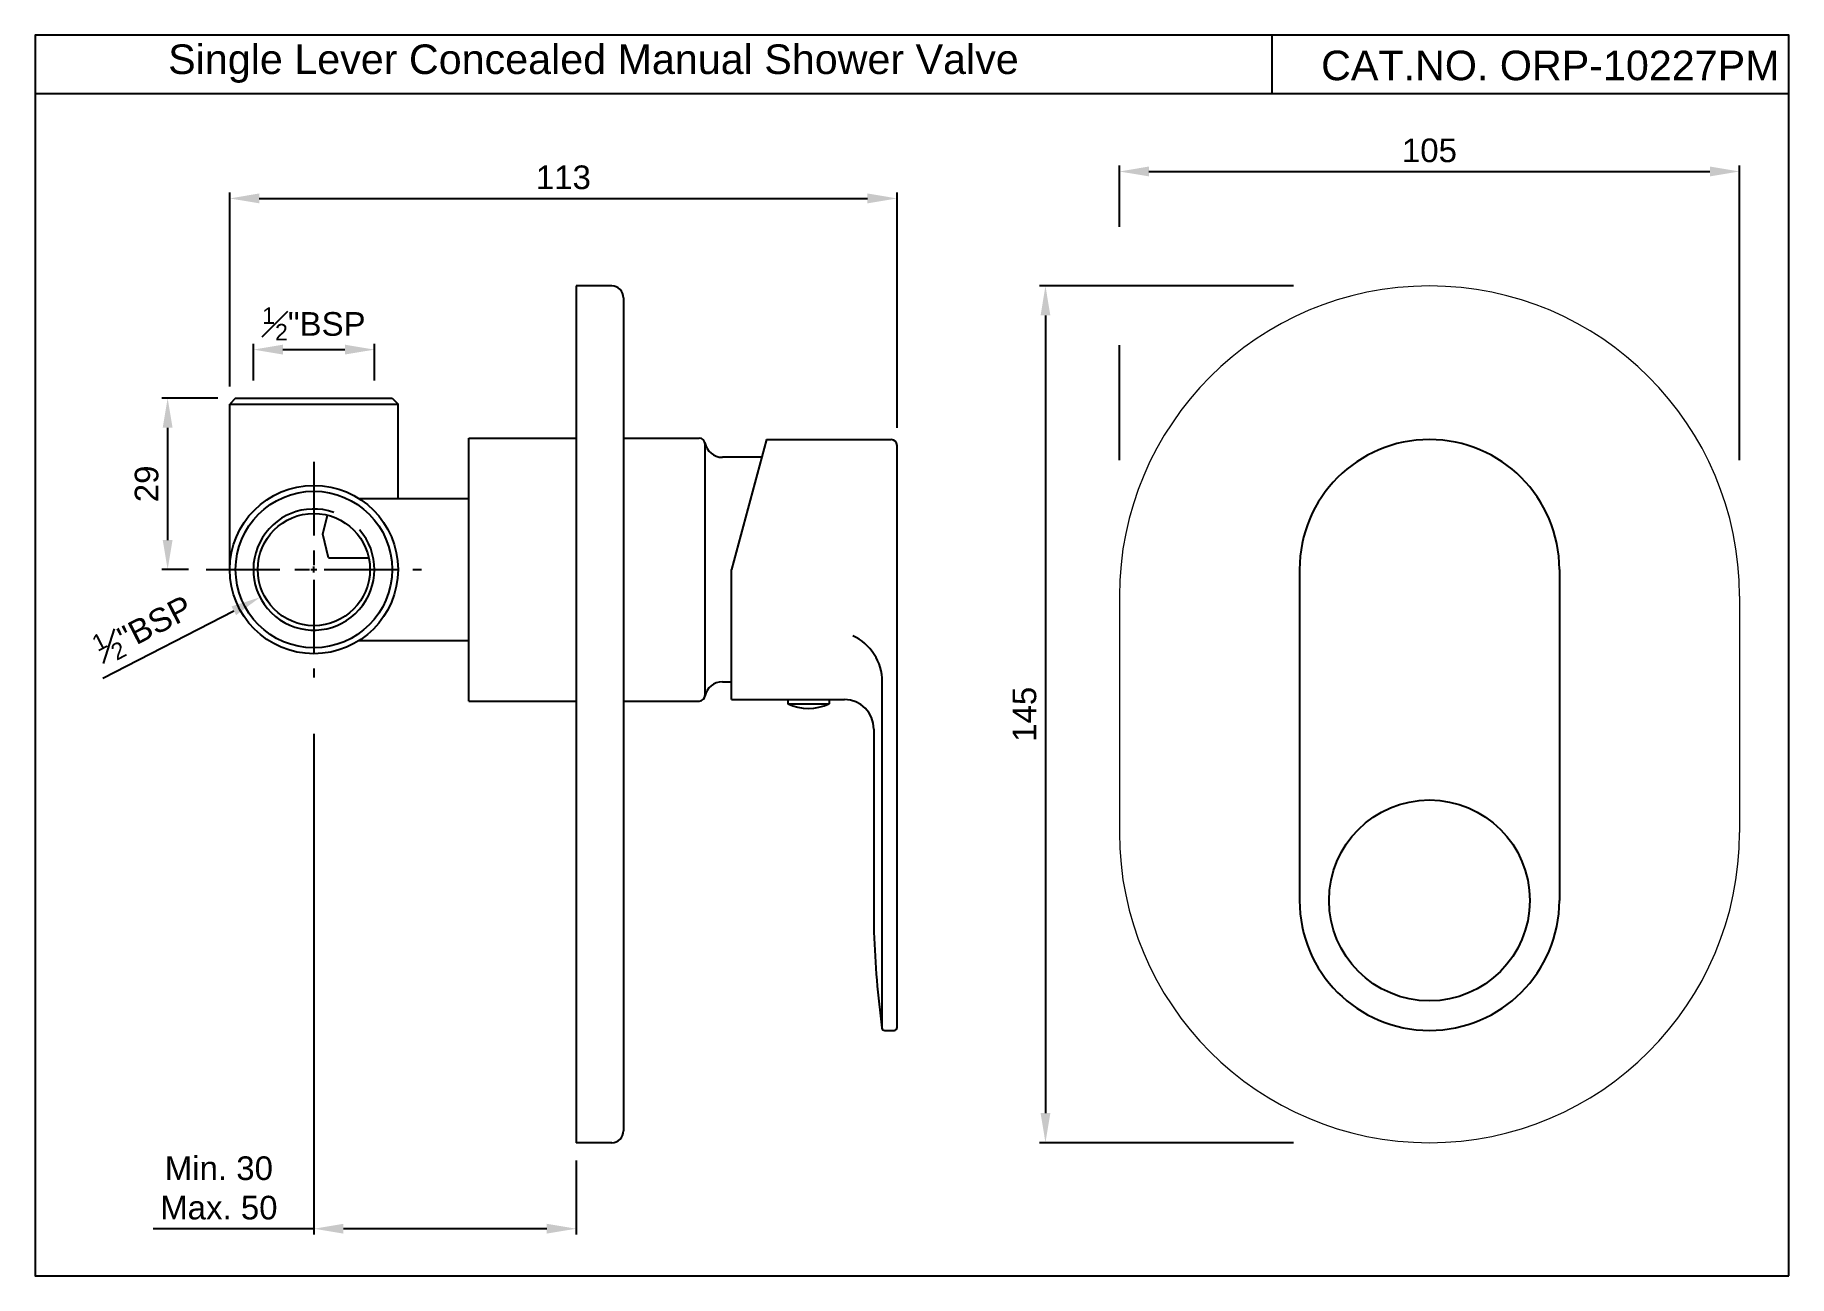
# Model space of a CAD drawing. Header units: inches. Extents: x 530 to 827, y 402 to 612.
import ezdxf

# ---------------------------------------------------------------- set-up
doc = ezdxf.new("R2010")
doc.units = ezdxf.units.IN
doc.header["$MEASUREMENT"] = 0
doc.linetypes.add('CENTER', pattern=[2, 1.25, -0.25, 0.25, -0.25])
doc.styles.get("Standard").update_dxf_attribs({"font": 'arial.ttf'})
doc.dimstyles.new('VIKAS', dxfattribs={"dimtxt": 3, "dimasz": 3, "dimexe": 1, "dimexo": 1, "dimgap": 1, "dimtad": 3, "dimdec": 1, "dimzin": 0, "dimdsep": 46, "dimtxsty": 'Standard', "dimcen": 0.5, "dimadec": 0, "dimazin": 0, "dimtfac": 1, "dimtdec": 1, "dimtofl": 0, "dimtmove": 0, "dimatfit": 3, "dimfxl": 1, "dimtolj": 1, "dimtzin": 0, "dimarcsym": 0})

# ---------------------------------------------------------------- blocks, each defined once
blk = doc.blocks.new('*D9')
at = {"color": 0, "lineweight": -2, "transparency": 16777216}
for p, q in [((567.13, 553.1), (567.13, 559.32)), ((587.63, 553.1), (587.63, 559.32)), ((572.13, 558.32), (582.63, 558.32))]:
    blk.add_line(p, q, dxfattribs=at)
at = {"color": 0, "transparency": 16777216}
for points in [[(572.13, 559.16), (572.13, 557.49), (567.13, 558.32)], [(582.63, 559.16), (582.63, 557.49), (587.63, 558.32)]]:
    blk.add_solid(points, dxfattribs=at)
at = {"layer": 'Defpoints', "color": 0, "transparency": 16777216}
for p in [(587.63, 558.32), (567.13, 550.1), (587.63, 550.1)]:
    blk.add_point(p, dxfattribs=at)
at = {"color": 0, "transparency": 16777216, "insert": (577.38, 562.67), "char_height": 4, "attachment_point": 5}
blk.add_mtext('\\A1;{\\H0.7x;\\S1#2;}"BSP', dxfattribs=at)
blk = doc.blocks.new('*D13')
at = {"color": 0, "lineweight": -2, "transparency": 16777216}
for p, q in [((561.13, 550.1), (551.62, 550.1)), ((552.62, 545.1), (552.62, 526.1)), ((556.13, 521.1), (551.62, 521.1))]:
    blk.add_line(p, q, dxfattribs=at)
at = {"color": 0, "transparency": 16777216}
for points in [[(551.78, 545.1), (553.45, 545.1), (552.62, 550.1)], [(551.78, 526.1), (553.45, 526.1), (552.62, 521.1)]]:
    blk.add_solid(points, dxfattribs=at)
at = {"layer": 'Defpoints', "color": 0, "transparency": 16777216}
for p in [(564.13, 550.1), (552.62, 521.1), (559.13, 521.1)]:
    blk.add_point(p, dxfattribs=at)
at = {"color": 0, "transparency": 16777216, "insert": (549.07, 535.6), "char_height": 4, "attachment_point": 5, "rotation": 90}
blk.add_mtext('\\A1;29', dxfattribs=at)
blk = doc.blocks.new('*D14')
at = {"color": 0, "lineweight": -2, "transparency": 16777216}
for p, q in [((576.88, 521.1), (577.88, 521.1)), ((577.38, 520.6), (577.38, 521.6)), ((541.66, 502.71), (563.83, 514.12))]:
    blk.add_line(p, q, dxfattribs=at)
at = {"color": 0, "transparency": 16777216}
blk.add_solid([(563.44, 514.86), (564.21, 513.38), (568.27, 516.41)], dxfattribs=at)
at = {"layer": 'Defpoints', "color": 0, "transparency": 16777216}
for p in [(586.5, 525.79), (568.27, 516.41)]:
    blk.add_point(p, dxfattribs=at)
at = {"color": 0, "transparency": 16777216, "insert": (548.53, 511.14), "char_height": 4, "attachment_point": 5, "rotation": 27.238}
blk.add_mtext('\\A1;{\\H0.7x;\\S1#2;}"BSP', dxfattribs=at)
blk = doc.blocks.new('*D10')
at = {"color": 0, "lineweight": -2, "transparency": 16777216}
for p, q in [((577.38, 493.32), (577.38, 408.54)), ((621.81, 421.1), (621.81, 408.54)), ((577.38, 409.54), (550.19, 409.54)), ((616.81, 409.54), (582.38, 409.54))]:
    blk.add_line(p, q, dxfattribs=at)
at = {"color": 0, "transparency": 16777216}
for points in [[(582.38, 410.37), (582.38, 408.71), (577.38, 409.54)], [(616.81, 410.37), (616.81, 408.71), (621.81, 409.54)]]:
    blk.add_solid(points, dxfattribs=at)
at = {"layer": 'Defpoints', "color": 0, "transparency": 16777216}
for p in [(577.38, 496.32), (621.81, 424.1), (621.81, 409.54)]:
    blk.add_point(p, dxfattribs=at)
at = {"color": 0, "transparency": 16777216, "insert": (561.29, 416.42), "char_height": 4, "attachment_point": 5}
blk.add_mtext('\\A1;Min. 30 \\PMax. 50', dxfattribs=at)
blk = doc.blocks.new('*D15')
at = {"color": 0, "lineweight": -2, "transparency": 16777216}
for p, q in [((563.13, 552.1), (563.13, 584.91)), ((568.13, 583.91), (671.13, 583.91)), ((676.13, 545.1), (676.13, 584.91))]:
    blk.add_line(p, q, dxfattribs=at)
at = {"color": 0, "transparency": 16777216}
for points in [[(568.13, 584.75), (568.13, 583.08), (563.13, 583.91)], [(671.13, 584.75), (671.13, 583.08), (676.13, 583.91)]]:
    blk.add_solid(points, dxfattribs=at)
at = {"layer": 'Defpoints', "color": 0, "transparency": 16777216}
for p in [(676.13, 583.91), (563.13, 549.1), (676.13, 542.1)]:
    blk.add_point(p, dxfattribs=at)
at = {"color": 0, "transparency": 16777216, "insert": (619.63, 587.46), "char_height": 4, "attachment_point": 5}
blk.add_mtext('\\A1;113', dxfattribs=at)
blk = doc.blocks.new('*D38')
at = {"color": 0, "lineweight": -2, "transparency": 16777216}
for p, q in [((713.79, 579.1), (713.79, 589.47)), ((718.79, 588.47), (813.79, 588.47)), ((818.79, 539.6), (818.79, 589.47)), ((713.79, 539.6), (713.79, 559.1))]:
    blk.add_line(p, q, dxfattribs=at)
at = {"color": 0, "transparency": 16777216}
for points in [[(718.79, 589.31), (718.79, 587.64), (713.79, 588.47)], [(813.79, 589.31), (813.79, 587.64), (818.79, 588.47)]]:
    blk.add_solid(points, dxfattribs=at)
at = {"layer": 'Defpoints', "color": 0, "transparency": 16777216}
for p in [(818.79, 588.47), (713.79, 536.6), (818.79, 536.6)]:
    blk.add_point(p, dxfattribs=at)
at = {"color": 0, "transparency": 16777216, "insert": (766.29, 592.02), "char_height": 4, "attachment_point": 5}
blk.add_mtext('\\A1;105', dxfattribs=at)
blk = doc.blocks.new('*D39')
at = {"color": 0, "lineweight": -2, "transparency": 16777216}
for p, q in [((743.29, 569.1), (700.27, 569.1)), ((701.27, 564.1), (701.27, 429.1)), ((743.29, 424.1), (700.27, 424.1))]:
    blk.add_line(p, q, dxfattribs=at)
at = {"color": 0, "transparency": 16777216}
for points in [[(700.44, 564.1), (702.1, 564.1), (701.27, 569.1)], [(700.44, 429.1), (702.1, 429.1), (701.27, 424.1)]]:
    blk.add_solid(points, dxfattribs=at)
at = {"layer": 'Defpoints', "color": 0, "transparency": 16777216}
for p in [(746.29, 569.1), (701.27, 424.1), (746.29, 424.1)]:
    blk.add_point(p, dxfattribs=at)
at = {"color": 0, "transparency": 16777216, "insert": (697.73, 496.6), "char_height": 4, "attachment_point": 5, "rotation": 90}
blk.add_mtext('\\A1;145', dxfattribs=at)

msp = doc.modelspace()

# ---------------------------------------------------------------- linework, layer by layer
for p, q in [((739.58, 611.55), (739.58, 601.63)), ((827.17, 601.63), (530.17, 601.63)), ((627.81, 569.1), (621.81, 569.1)), ((621.81, 569.1), (621.81, 424.1)), ((629.81, 567.1), (629.81, 426.1)), ((564.13, 550.1), (563.13, 549.1)), ((564.13, 550.1), (590.63, 550.1)), ((590.63, 550.1), (591.63, 549.1)), ((563.13, 521.1), (563.13, 549.1)), ((563.13, 549.1), (591.63, 549.1)), ((591.63, 533.1), (591.63, 549.1)), ((603.63, 498.85), (603.63, 543.35)), ((603.63, 543.35), (621.81, 543.35)), ((629.81, 543.35), (642.63, 543.35)), ((643.63, 499.75), (643.63, 542.45)), ((654.03, 543.1), (648.13, 521.1)), ((654.03, 543.1), (675.13, 543.1)), ((676.13, 443.6), (676.13, 542.1)), ((653.23, 540.1), (646.56, 540.1)), ((585.07, 533.1), (603.63, 533.1)), ((578.88, 527.1), (579.69, 530.32)), ((579.88, 523.1), (578.88, 527.1)), ((579.88, 523.1), (586.67, 523.1)), ((648.13, 499.1), (648.13, 521.1)), ((744.29, 521.1), (744.29, 465.1)), ((788.29, 521.1), (788.29, 465.1)), ((579.87, 511.16), (579.88, 511.1)), ((585.07, 509.1), (603.63, 509.1)), ((646.56, 502.1), (648.13, 502.1)), ((673.63, 443.36), (673.63, 502.12)), ((648.13, 499.1), (667.22, 499.1)), ((657.63, 499.1), (657.63, 498.35)), ((664.63, 499.1), (664.63, 498.35)), ((603.63, 498.85), (621.81, 498.85)), ((629.81, 498.85), (642.63, 498.85)), ((657.63, 498.35), (664.63, 498.35)), ((672.22, 494.1), (672.22, 459.74)), ((674.07, 443.1), (675.63, 443.1)), ((627.81, 424.1), (621.81, 424.1))]:
    msp.add_line(p, q)
at = {"linetype": 'CENTER', "ltscale": 10}
for p, q in [((577.38, 539.35), (577.38, 502.85)), ((559.13, 521.1), (595.63, 521.1))]:
    msp.add_line(p, q, dxfattribs=at)
at = {"lineweight": 13}
for p, q in [((713.79, 516.6), (713.79, 476.6)), ((818.79, 516.6), (818.79, 476.6))]:
    msp.add_line(p, q, dxfattribs=at)
msp.add_lwpolyline([(827.17, 401.55), (827.17, 611.55), (530.17, 611.55), (530.17, 401.55)], close=True)
for centre, radius in [((577.38, 521.1), 14.25), ((577.38, 521.1), 13.25), ((577.38, 521.1), 9.5), ((766.29, 465.1), 17)]:
    msp.add_circle(centre, radius)
for centre, radius, start, end in [((627.81, 567.1), 2, 0, 90), ((642.63, 542.35), 1, 0, 90), ((646.56, 543.1), 3, 190.8069, 270), ((675.13, 542.1), 1, 0, 90), ((766.29, 521.1), 22, 0, 180), ((577.38, 521.1), 10.25, 70.8009, 41.1307), ((665.09, 502.13), 8.54, 359.9556, 65.4994), ((646.56, 499.1), 3, 90, 169.1931), ((642.63, 499.85), 1, 270, 0), ((667.22, 494.1), 5, 0, 90), ((661.13, 506.14), 8.54, 245.8105, 294.1895), ((766.29, 465.1), 22, 180, 0), ((834.22, 465.1), 162.08, 181.8976, 187.6464), ((674.07, 443.6), 0.5, 187.6464, 270), ((675.63, 443.6), 0.5, 270, 0), ((627.81, 426.1), 2, 270, 0)]:
    msp.add_arc(centre, radius, start, end)
for centre, start, end in [((766.29, 516.6), 0, 180), ((766.29, 476.6), 180, 0)]:
    msp.add_arc(centre, 52.5, start, end, dxfattribs=at)

# ---------------------------------------------------------------- texts
at = {"char_height": 5, "attachment_point": 1}
for s, width, insert in [('Single Lever Concealed Manual Shower Valve', 185.8902, (552.71, 609.97)), ('CAT.NO. ORP-10227PM', 121.4807, (747.95, 608.92))]:
    msp.add_mtext_dynamic_manual_height_columns(s, width=width, gutter_width=1, heights=[0], dxfattribs=dict(at, insert=insert))

# ---------------------------------------------------------------- dimensions: what is measured, and where the dimension line sits
for base, p1, p2, picture, middle in [((818.79, 588.47), (713.79, 536.6), (818.79, 536.6), '*D38', (766.29, 592.02)), ((676.13, 583.91), (563.13, 549.1), (676.13, 542.1), '*D15', (619.63, 587.46))]:
    dim = msp.add_linear_dim(base=base, p1=p1, p2=p2, dimstyle='VIKAS', override={"dimtxt": 4, "dimasz": 5, "dimexo": 3, "dimgap": 1.5, "dimdec": 0})
    dim.commit()
    dim.dimension.update_dxf_attribs({"geometry": picture, "text_midpoint": middle})
for base, p1, p2, angle, picture, middle in [((701.27, 424.1), (746.29, 569.1), (746.29, 424.1), 90, '*D39', (697.73, 496.6)), ((552.62, 521.1), (564.13, 550.1), (559.13, 521.1), 270, '*D13', (549.07, 535.6))]:
    dim = msp.add_linear_dim(base=base, p1=p1, p2=p2, angle=angle, dimstyle='VIKAS', override={"dimtxt": 4, "dimasz": 5, "dimexo": 3, "dimgap": 1.5, "dimdec": 0})
    dim.commit()
    dim.dimension.update_dxf_attribs({"geometry": picture, "text_midpoint": middle})
dim = msp.add_linear_dim(base=(587.63, 558.32), p1=(567.13, 550.1), p2=(587.63, 550.1), text='{\\H0.7x;\\S1#2;}"BSP', dimstyle='VIKAS', override={"dimtxt": 4, "dimasz": 5, "dimexo": 3, "dimgap": 1.5, "dimdec": 0})
dim.commit()
dim.dimension.update_dxf_attribs({"geometry": '*D9', "text_midpoint": (577.38, 562.67)})
dim = msp.add_diameter_dim_2p(p1=(586.5, 525.79), p2=(568.27, 516.41), text='{\\H0.7x;\\S1#2;}"BSP', dimstyle='VIKAS', override={"dimtxt": 4, "dimasz": 5, "dimgap": 1.5})
dim.commit()
dim.dimension.update_dxf_attribs({"geometry": '*D14', "text_midpoint": (548.53, 511.14)})
dim = msp.add_linear_dim(base=(621.81, 409.54), p1=(577.38, 496.32), p2=(621.81, 424.1), text='Min. 30 \\PMax. 50', dimstyle='VIKAS', override={"dimtxt": 4, "dimasz": 5, "dimexo": 3, "dimgap": 1.5, "dimdec": 0})
dim.commit()
dim.dimension.update_dxf_attribs({"geometry": '*D10', "text_midpoint": (561.29, 409.54), "dimtype": 160})

doc.saveas('drawing.dxf')
